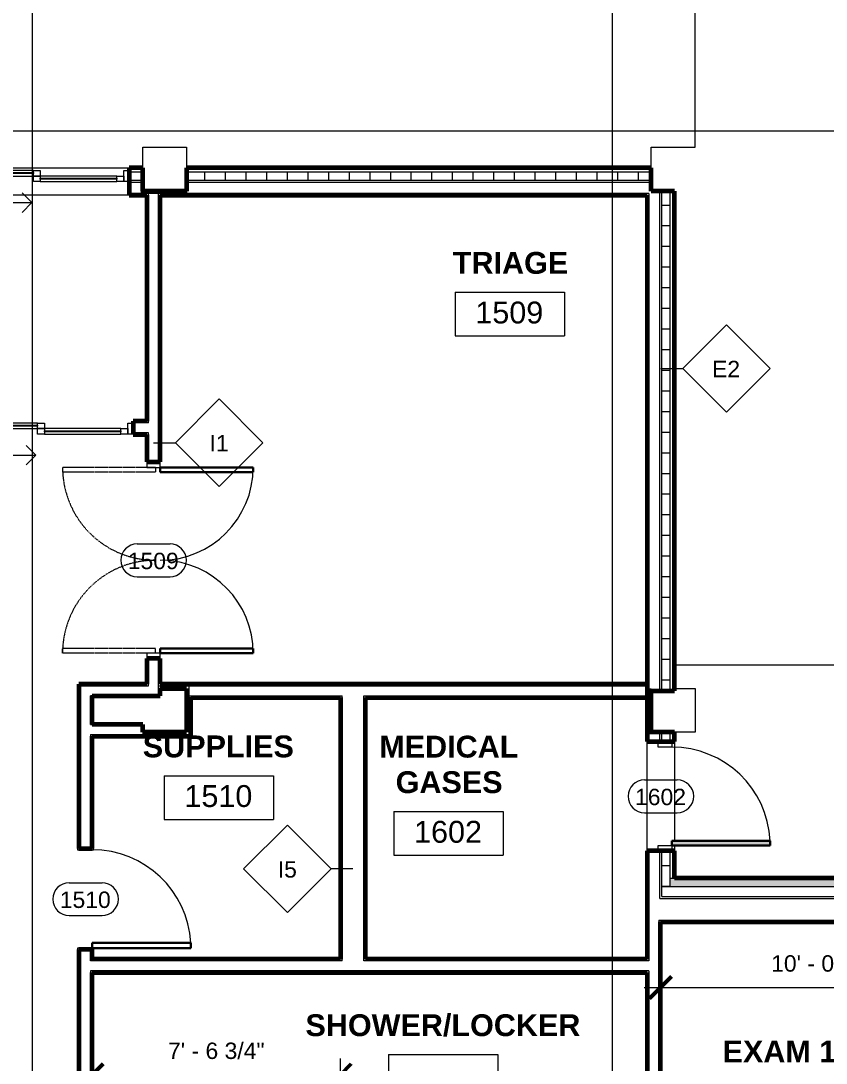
# Model space of a CAD drawing. Header units: inches. Extents: x -1969 to 2015, y -1363 to 1657.
# Drawn here: x -528.1 to -233.5, y 252.5 to 634 of the extents above; entities that cross this region are included whole.
import ezdxf

# ---------------------------------------------------------------- set-up
doc = ezdxf.new("R2010")
doc.units = ezdxf.units.IN
doc.header["$MEASUREMENT"] = 0
doc.linetypes.add('Dash', pattern=[0.25, 0.125, -0.125])
for name, color, linetype, lineweight in [('A-ANNO-DIMS', 211, 'Continuous', 9), ('A-ANNO-DIMS-64', 211, 'Continuous', 9), ('A-AREA-IDEN', 2, 'Continuous', 9), ('A-DETL-GENF', 92, 'Continuous', 9), ('A-DOOR', 31, 'Continuous', 18), ('A-DOOR-IDEN', 31, 'Continuous', 9), ('A-FLOR', 192, 'Continuous', 18), ('A-WALL', 113, 'Continuous', 18), ('A-WALL-IDEN', 211, 'Continuous', 9), ('A-WALL-PATT', 111, 'Continuous', 60), ('G-ANNO-SYMB', 111, 'Continuous', 9), ('I-WALL', 2, 'Continuous', 18), ('S-FNDN', 32, 'Continuous', 18)]:
    doc.layers.add(name, color=color, linetype=linetype, lineweight=lineweight)
doc.styles.add('Arial', font='arial.ttf', dxfattribs={"height": 6})
doc.styles.add('Arial_1', font='arial.ttf', dxfattribs={"height": 8})
doc.styles.add('Arial_B', font='arialbd.ttf', dxfattribs={"height": 8})
doc.dimstyles.new('Linear_-_3_32__Arial', dxfattribs={"dimscale": 12, "dimtxt": 6.121556, "dimasz": 0.666667, "dimexe": 0.5, "dimexo": 0.333333, "dimgap": 0.333333, "dimtad": 1, "dimdec": 3, "dimrnd": 0.125, "dimzin": 3, "dimdsep": 46, "dimlunit": 4, "dimtxsty": 'Arial', "dimblk1": 'OBLIQUE', "dimblk2": 'OBLIQUE', "dimsah": 1, "dimcen": 0.09, "dimdle": 0.5, "dimazin": 0, "dimtfac": 1, "dimtdec": 4, "dimtix": 1, "dimtmove": 0, "dimatfit": 3, "dimfxl": 1, "dimtvp": 1, "dimtfill": 1, "dimfrac": 2, "dimtolj": 1, "dimtzin": 0, "dimarcsym": 2})
pattern_1 = [(0, (0, 0), (20.48, 5.12), [0.845, -14.515, 0.845, -14.515, -81.92]), (0, (0, 0), (20.48, 5.12), [-30.72, 0.845, -29.875, 0.845, -14.515, -35.84]), (0, (0, 0), (20.48, 5.12), [-76.8, 0.845, -9.395, 0.845, -24.755]), (120, (7.68, 2.56), (-14.67405, 15.1762), [0.845, -14.515, 0.845, -14.515, -81.92]), (120, (7.68, 2.56), (-14.67405, 15.1762), [-30.72, 0.845, -29.875, 0.845, -14.515, -35.84]), (120, (7.68, 2.56), (-14.67405, 15.1762), [-76.8, 0.845, -9.395, 0.845, -24.755]), (240, (10.24, 12.8), (-5.80595, -20.2962), [0.845, -14.515, 0.845, -14.515, -81.92]), (240, (10.24, 12.8), (-5.80595, -20.2962), [-30.72, 0.845, -29.875, 0.845, -14.515, -35.84]), (240, (10.24, 12.8), (-5.80595, -20.2962), [-76.8, 0.845, -9.395, 0.845, -24.755])]
pattern_2 = [(0, (0, 0), (0, 7.554), []), (90, (0, 0), (-7.554, 5e-16), [])]

# ---------------------------------------------------------------- blocks, each defined once
blk = doc.blocks.new('Curtain_Wall_Panel_-_Automatic_Sliding_Double_Doors_13044 - Curtain_Wall_Panel_-_Automatic_Sliding_Double_Doors_13044-516132-GROUND FLOOR')
at = {"layer": 'A-DOOR'}
for p, q in [((-65, 1.75), (-63, 1.75)), ((-63, 1.75), (-63, -2.25)), ((-32.5, -0.25), (-32.5, 1.75)), ((-32.5, 1.75), (-30, 1.75)), ((-30, 1.75), (-30, -0.25)), ((-2.5, 1.75), (-30, 1.75)), ((-30, 0.63), (-30, 1.01)), ((-30, 1.01), (-2.5, 1.01)), ((-2.5, 0.63), (-30, 0.63)), ((-2.5, -0.25), (-2.5, 1.75)), ((-2.5, 1.75), (0, 1.75)), ((-2.5, 1.01), (-2.5, 0.63)), ((0, -0.25), (0, 1.75)), ((0, 1.75), (2.5, 1.75)), ((0, 1.75), (0, -0.25)), ((2.5, 1.75), (2.5, -0.25)), ((30, 1.75), (2.5, 1.75)), ((2.5, 0.63), (2.5, 1.01)), ((2.5, 1.01), (30, 1.01)), ((30, 0.63), (2.5, 0.63)), ((30, -0.25), (30, 1.75)), ((30, 1.75), (32.5, 1.75)), ((30, 1.01), (30, 0.63)), ((32.5, 1.75), (32.5, -0.25)), ((63, -2.25), (63, 1.75)), ((63, 1.75), (65, 1.75)), ((-63, -2.25), (-65, -2.25)), ((-63, -0.25), (-60.5, -0.25)), ((-63, -2.25), (-63, -0.25)), ((-60.5, -2.25), (-63, -2.25)), ((-60.5, -0.25), (-60.5, -2.25)), ((-32.5, -0.25), (-60.5, -0.25)), ((-60.5, -1.39), (-60.5, -1.03)), ((-60.5, -1.03), (-32.5, -1.03)), ((-32.5, -1.39), (-60.5, -1.39)), ((-60.5, -2.25), (-32.5, -2.25)), ((-32.5, -0.25), (-30, -0.25)), ((-32.5, -2.25), (-32.5, -0.25)), ((-30, -0.25), (-32.5, -0.25)), ((-32.5, -1.03), (-32.5, -1.39)), ((-30, -2.25), (-32.5, -2.25)), ((-30, -0.25), (-30, -2.25)), ((-30, -0.25), (-2.5, -0.25)), ((0, -0.25), (-2.5, -0.25)), ((2.5, -0.25), (0, -0.25)), ((2.5, -0.25), (30, -0.25)), ((30, -0.25), (32.5, -0.25)), ((30, -2.25), (30, -0.25)), ((32.5, -0.25), (30, -0.25)), ((32.5, -2.25), (30, -2.25)), ((32.5, -0.25), (32.5, -2.25)), ((60.5, -0.25), (32.5, -0.25)), ((32.5, -1.39), (32.5, -1.03)), ((32.5, -1.03), (60.5, -1.03)), ((60.5, -1.39), (32.5, -1.39)), ((32.5, -2.25), (60.5, -2.25)), ((60.5, -0.25), (63, -0.25)), ((60.5, -2.25), (60.5, -0.25)), ((60.5, -1.03), (60.5, -1.39)), ((63, -2.25), (60.5, -2.25)), ((63, -0.25), (63, -2.25)), ((65, -2.25), (63, -2.25)), ((-29.38, -10), (-25.84, -6.46)), ((29.38, -10), (25.84, -6.46)), ((-29.38, -10), (-25.84, -13.54)), ((0, -10), (-29.38, -10)), ((0, -10), (29.38, -10)), ((29.38, -10), (25.84, -13.54))]:
    blk.add_line(p, q, dxfattribs=at)
blk = doc.blocks.new('Curtain_Wall_Panel_-_Automatic_Sliding_Double_Doors_13044 - Curtain_Wall_Panel_-_Automatic_Sliding_Double_Doors_13044-516087-GROUND FLOOR')
at = {"layer": 'A-DOOR'}
for p, q in [((-65, 1.75), (-63, 1.75)), ((-63, 1.75), (-63, -2.25)), ((-32.5, -0.25), (-32.5, 1.75)), ((-32.5, 1.75), (-30, 1.75)), ((-30, 1.75), (-30, -0.25)), ((-2.5, 1.75), (-30, 1.75)), ((-30, 0.63), (-30, 1.01)), ((-30, 1.01), (-2.5, 1.01)), ((-2.5, 0.63), (-30, 0.63)), ((-2.5, -0.25), (-2.5, 1.75)), ((-2.5, 1.75), (0, 1.75)), ((-2.5, 1.01), (-2.5, 0.63)), ((0, -0.25), (0, 1.75)), ((0, 1.75), (2.5, 1.75)), ((0, 1.75), (0, -0.25)), ((2.5, 1.75), (2.5, -0.25)), ((30, 1.75), (2.5, 1.75)), ((2.5, 0.63), (2.5, 1.01)), ((2.5, 1.01), (30, 1.01)), ((30, 0.63), (2.5, 0.63)), ((30, -0.25), (30, 1.75)), ((30, 1.75), (32.5, 1.75)), ((30, 1.01), (30, 0.63)), ((32.5, 1.75), (32.5, -0.25)), ((63, -2.25), (63, 1.75)), ((63, 1.75), (65, 1.75)), ((-63, -2.25), (-65, -2.25)), ((-63, -0.25), (-60.5, -0.25)), ((-63, -2.25), (-63, -0.25)), ((-60.5, -2.25), (-63, -2.25)), ((-60.5, -0.25), (-60.5, -2.25)), ((-32.5, -0.25), (-60.5, -0.25)), ((-60.5, -1.39), (-60.5, -1.03)), ((-60.5, -1.03), (-32.5, -1.03)), ((-32.5, -1.39), (-60.5, -1.39)), ((-60.5, -2.25), (-32.5, -2.25)), ((-32.5, -0.25), (-30, -0.25)), ((-32.5, -2.25), (-32.5, -0.25)), ((-30, -0.25), (-32.5, -0.25)), ((-32.5, -1.03), (-32.5, -1.39)), ((-30, -2.25), (-32.5, -2.25)), ((-30, -0.25), (-30, -2.25)), ((-30, -0.25), (-2.5, -0.25)), ((0, -0.25), (-2.5, -0.25)), ((2.5, -0.25), (0, -0.25)), ((2.5, -0.25), (30, -0.25)), ((30, -0.25), (32.5, -0.25)), ((30, -2.25), (30, -0.25)), ((32.5, -0.25), (30, -0.25)), ((32.5, -2.25), (30, -2.25)), ((32.5, -0.25), (32.5, -2.25)), ((60.5, -0.25), (32.5, -0.25)), ((32.5, -1.39), (32.5, -1.03)), ((32.5, -1.03), (60.5, -1.03)), ((60.5, -1.39), (32.5, -1.39)), ((32.5, -2.25), (60.5, -2.25)), ((60.5, -0.25), (63, -0.25)), ((60.5, -2.25), (60.5, -0.25)), ((60.5, -1.03), (60.5, -1.39)), ((63, -2.25), (60.5, -2.25)), ((63, -0.25), (63, -2.25)), ((65, -2.25), (63, -2.25)), ((-29.38, -10), (-25.84, -6.46)), ((29.37, -10), (25.84, -6.46)), ((-29.38, -10), (-25.84, -13.54)), ((0, -10), (-29.38, -10)), ((0, -10), (29.37, -10)), ((29.37, -10), (25.84, -13.54))]:
    blk.add_line(p, q, dxfattribs=at)
blk = doc.blocks.new('Double-Glass-Dbl Acting-w-Metal-Frame - 68_ x 84_ - Full Glass-259390-GROUND FLOOR')
at = {"layer": 'A-DOOR', "lineweight": 30}
for p, q in [((-34, 36.44), (-32.25, 36.44)), ((-34, 2.44), (-34, 36.44)), ((-32.25, 2.44), (-32.25, 36.44)), ((32.25, 2.44), (32.25, 36.44)), ((32.25, 36.44), (34, 36.44)), ((34, 2.44), (34, 36.44)), ((-34, 2.44), (-32.25, 2.44)), ((34, 2.44), (32.25, 2.44))]:
    blk.add_line(p, q, dxfattribs=at)
at = {"layer": 'A-DOOR'}
for p, q in [((-34, 2.44), (-36, 2.44)), ((-34, -2.44), (-34, 2.44)), ((36, 2.44), (34, 2.44)), ((34, 2.44), (34, -2.44)), ((-36, -2.44), (-34, -2.44)), ((34, -2.44), (36, -2.44))]:
    blk.add_line(p, q, dxfattribs=at)
at = {"layer": 'A-DOOR', "linetype": 'Dash', "lineweight": 9}
for p, q in [((-34, 0.69), (-34, -33.31)), ((-34, 0.69), (-32.25, 0.69)), ((-32.25, 0.69), (-32.25, -33.31)), ((32.25, 0.69), (32.25, -33.31)), ((34, 0.69), (32.25, 0.69)), ((34, 0.69), (34, -33.31)), ((-34, -33.31), (-32.25, -33.31)), ((34, -33.31), (32.25, -33.31))]:
    blk.add_line(p, q, dxfattribs=at)
at = {"layer": 'A-DOOR', "lineweight": 9}
for centre, radius, start, end in [((-34, 2.44), 34, 360, 90), ((34, 2.44), 34.03, 90, 178.3634)]:
    blk.add_arc(centre, radius, start, end, dxfattribs=at)
at = {"layer": 'A-DOOR', "linetype": 'Dash', "lineweight": 9}
for centre, start, end in [((-34, 0.69), 270, 0), ((34, 0.69), 180, 270)]:
    blk.add_arc(centre, 34, start, end, dxfattribs=at)
blk = doc.blocks.new('Single-Flush-w-Metal-Frame - 36_ x 84_-223167-GROUND FLOOR')
at = {"layer": 'A-DOOR', "lineweight": 30}
for p, q in [((16, 2.44), (16, 38.45)), ((18, 38.45), (16, 38.45)), ((18, 2.44), (18, 38.45)), ((18, 2.44), (16, 2.44))]:
    blk.add_line(p, q, dxfattribs=at)
at = {"layer": 'A-DOOR'}
for p, q in [((-18, 2.94), (-20, 2.94)), ((-20, 2.94), (-20, 2.44)), ((-18, -2.94), (-18, 2.94)), ((20, 2.94), (18, 2.94)), ((18, 2.94), (18, -2.94)), ((20, 2.44), (20, 2.94)), ((-20, -2.44), (-20, -2.94)), ((-20, -2.94), (-18, -2.94)), ((18, -2.94), (20, -2.94)), ((20, -2.94), (20, -2.44))]:
    blk.add_line(p, q, dxfattribs=at)
at = {"layer": 'A-DOOR', "lineweight": 9}
blk.add_arc((18, 2.44), 36.07, 93.1789, 180, dxfattribs=at)
blk = doc.blocks.new('Exterior-Door - 36_ x 84_ - CMU - Flush-753922-GROUND FLOOR')
at = {"layer": 'A-DETL-GENF', "lineweight": 18}
blk.add_hatch(color=256, dxfattribs=at).paths.add_polyline_path([(-18, -4), (-18, -40), (-16.25, -40), (-16.25, -4)])
at = {"layer": 'A-DETL-GENF'}
for p, q in [((-16.25, -4), (-18, -4)), ((-18, -4), (-18, -40)), ((-18, -4), (-16.25, -4)), ((-18, -40), (-18, -4)), ((-16.25, -40), (-16.25, -4)), ((-16.25, -4), (-16.25, -40)), ((-18, -40), (-16.25, -40)), ((-16.25, -40), (-18, -40))]:
    blk.add_line(p, q, dxfattribs=at)
at = {"layer": 'A-DOOR'}
for p, q in [((-20, 1), (-18, 1)), ((-18, 1), (-18, -4)), ((18, 1), (20, 1)), ((18, -4), (18, 1)), ((-18, -4), (-20, -4)), ((20, -4), (18, -4))]:
    blk.add_line(p, q, dxfattribs=at)
at = {"layer": 'A-DOOR', "lineweight": 30}
for p, q in [((-16.25, -4), (-18, -4)), ((-18, -4), (-18, -40)), ((-16.25, -40), (-16.25, -4)), ((-18, -40), (-16.25, -40))]:
    blk.add_line(p, q, dxfattribs=at)
at = {"layer": 'A-DOOR', "lineweight": 9}
blk.add_arc((-18, -4), 36, 272.7863, 0, dxfattribs=at)
blk = doc.blocks.new('DIMBLOCK17-GROUND FLOOR')
at = {"layer": 'A-ANNO-DIMS-64', "lineweight": 50}
for p, q in [((-294.09, 280.2), (-290.09, 284.2)), ((-173.21, 280.2), (-169.21, 284.2)), ((-294.09, 280.2), (-298.09, 276.2)), ((-173.21, 280.2), (-177.21, 276.2))]:
    blk.add_line(p, q, dxfattribs=at)
at = {"layer": 'A-ANNO-DIMS-64'}
for p, q in [((-300.09, 280.2), (-167.21, 280.2)), ((-294.09, 281.85), (-294.09, 274.2)), ((-294.09, 280.2), (-294.09, 281.85)), ((-173.21, 281.85), (-173.21, 274.2)), ((-173.21, 280.2), (-173.21, 281.85))]:
    blk.add_line(p, q, dxfattribs=at)
at = {"layer": 'A-ANNO-DIMS-64', "color": 0, "insert": (-253.62, 291.99), "char_height": 6, "width": 47.9177, "attachment_point": 1, "line_spacing_factor": 0.941778, "style": 'Arial', "bg_fill": 3, "box_fill_scale": 1.25, "bg_fill_color": 256, "bg_fill_true_color": 13158600, "bg_fill_transparency": 0}
blk.add_mtext('10\' - 0 7/8"', dxfattribs=at)
blk = doc.blocks.new('_Oblique')
at = {"color": 0, "linetype": 'ByBlock', "lineweight": -2}
blk.add_line((-0.5, -0.5), (0.5, 0.5), dxfattribs=at)
blk = doc.blocks.new('DIMBLOCK20-GROUND FLOOR')
at = {"layer": 'A-ANNO-DIMS-64', "lineweight": 50}
for p, q in [((-501.96, 248.24), (-497.96, 252.24)), ((-411.21, 248.24), (-407.21, 252.24)), ((-501.96, 248.24), (-505.96, 244.24)), ((-411.21, 248.24), (-415.21, 244.24))]:
    blk.add_line(p, q, dxfattribs=at)
at = {"layer": 'A-ANNO-DIMS-64'}
for p, q in [((-411.21, 241.66), (-411.21, 254.24)), ((-507.96, 248.24), (-405.21, 248.24)), ((-501.96, 249.89), (-501.96, 242.24)), ((-501.96, 248.24), (-501.96, 249.89)), ((-411.21, 248.24), (-411.21, 241.66))]:
    blk.add_line(p, q, dxfattribs=at)
at = {"layer": 'A-ANNO-DIMS-64', "color": 0, "insert": (-474.25, 260.03), "char_height": 6, "width": 42.38, "attachment_point": 1, "line_spacing_factor": 0.941778, "style": 'Arial', "bg_fill": 3, "box_fill_scale": 1.25, "bg_fill_color": 256, "bg_fill_true_color": 13158600, "bg_fill_transparency": 0}
blk.add_mtext('7\' - 6 3/4"', dxfattribs=at)
blk = doc.blocks.new('Room Tag - Room Tag-84095-GROUND FLOOR')
at = {"layer": 'A-AREA-IDEN'}
for p, q in [((-0.3125, -0.0625), (-0.3125, -0.3125)), ((-0.3125, -0.0625), (0.3125, -0.0625)), ((0.3125, -0.0625), (0.3125, -0.3125)), ((-0.3125, -0.3125), (0.3125, -0.3125))]:
    blk.add_line(p, q, dxfattribs=at)
blk = doc.blocks.new('Door Tag - Door Tag-41184-GROUND FLOOR')
at = {"layer": 'A-DOOR-IDEN'}
for p, q in [((-0.09375, 0.09375), (0.09375, 0.09375)), ((-0.09375, -0.09375), (0.09375, -0.09375))]:
    blk.add_line(p, q, dxfattribs=at)
for centre, start, end in [((-0.09375, 0), 90, 270), ((0.09375, 0), 270, 90)]:
    blk.add_arc(centre, 0.09375, start, end, dxfattribs=at)
blk = doc.blocks.new('Wall Tag - 1_2_-62628-GROUND FLOOR')
at = {"layer": 'A-WALL-IDEN'}
for p, q in [((-0.25, 0), (0, 0.25)), ((0, 0.25), (0.25, 0)), ((-0.25, 0), (0, -0.25)), ((0, -0.25), (0.25, 0))]:
    blk.add_line(p, q, dxfattribs=at)

msp = doc.modelspace()

# ---------------------------------------------------------------- hatches: boundary and pattern name
at = {"layer": 'A-WALL-PATT', "lineweight": 9}
h = msp.add_hatch(dxfattribs=at)
h.set_pattern_fill('FP_3', color=256, style=0, pattern_type=2)
h.set_pattern_definition(pattern_2)
h.paths.add_polyline_path([(-483.4624, 575.5392), (-483.4624, 578.5392), (-488.4624, 578.5392), (-488.4624, 575.5392)])
h.paths.add_polyline_path([(-618.4624, 575.5392), (-618.4624, 578.5392), (-623.4624, 578.5392), (-623.4624, 575.5392)])
h = msp.add_hatch(dxfattribs=at)
h.set_pattern_fill('FP_3', color=256, style=0, pattern_type=2)
h.set_pattern_definition(pattern_2)
h.paths.add_polyline_path([(-297.4624, 575.5392), (-297.4624, 578.5392), (-467.4624, 578.5392), (-467.4624, 575.5392), (-387.4972, 575.5392)])
h = msp.add_hatch(dxfattribs=at)
h.set_pattern_fill('FP_1', color=256, style=0, pattern_type=2)
h.set_pattern_definition(pattern_1)
h.paths.add_polyline_path([(-488.4624, 570.1642), (-483.4624, 570.1642), (-483.4624, 570.7892), (-488.4624, 570.7892)])
h.paths.add_polyline_path([(-622.5874, 570.1642), (-618.4624, 570.1642), (-618.4624, 570.7892), (-622.5874, 570.7892)])
h = msp.add_hatch(dxfattribs=at)
h.set_pattern_fill('FP_1', color=256, style=0, pattern_type=2)
h.set_pattern_definition(pattern_1)
h.paths.add_polyline_path([(-481.3374, 570.1642), (-481.3374, 570.7892), (-483.4624, 570.7892), (-483.4624, 570.1642), (-481.9624, 570.1642)])
h.paths.add_polyline_path([(-467.4624, 570.1642), (-467.4624, 570.7892), (-477.0874, 570.7892), (-477.0874, 570.1642)])
h = msp.add_hatch(dxfattribs=at)
h.set_pattern_fill('FP_1', color=256, style=0, pattern_type=2)
h.set_pattern_definition(pattern_1)
h.paths.add_polyline_path([(-481.3374, 391.1642), (-481.3374, 400.5392), (-481.9624, 400.5392), (-481.9624, 391.1642)])
h.paths.add_polyline_path([(-481.9624, 472.5392), (-481.3374, 472.5392), (-481.3374, 483.1642), (-481.9624, 483.1642), (-481.9624, 482.5392)])
h.paths.add_polyline_path([(-481.9624, 487.4142), (-481.3374, 487.4142), (-481.3374, 570.1642), (-481.9624, 570.1642), (-481.9624, 562.4287)])
h = msp.add_hatch(dxfattribs=at)
h.set_pattern_fill('FP_1', color=256, style=0, pattern_type=2)
h.set_pattern_definition(pattern_1)
h.paths.add_polyline_path([(-477.7124, 386.9142), (-477.0874, 386.9142), (-477.0874, 389.6642), (-477.7124, 389.6642)])
h.paths.add_polyline_path([(-477.0874, 390.5392), (-477.0874, 400.5392), (-477.7124, 400.5392), (-477.7124, 390.5392)])
h.paths.add_polyline_path([(-477.7124, 472.5392), (-477.0874, 472.5392), (-477.0874, 570.7892), (-477.7124, 570.7892), (-477.7124, 562.4287)])
h = msp.add_hatch(dxfattribs=at)
h.set_pattern_fill('FP_1', color=256, style=0, pattern_type=2)
h.set_pattern_definition(pattern_1)
h.paths.add_polyline_path([(-467.4624, 570.1642), (-298.3374, 570.1642), (-298.3374, 570.7892), (-467.4624, 570.7892)])
h = msp.add_hatch(dxfattribs=at)
h.set_pattern_fill('FP_1', color=256, style=0, pattern_type=2)
h.set_pattern_definition(pattern_1)
h.paths.add_polyline_path([(-298.3374, 388.7267), (-298.3374, 570.1642), (-298.9624, 570.1642), (-298.9624, 388.7267)])
h = msp.add_hatch(dxfattribs=at)
h.set_pattern_fill('FP_3', color=256, style=0, pattern_type=2)
h.set_pattern_definition(pattern_2)
h.paths.add_polyline_path([(-293.5874, 388.7267), (-290.5874, 388.7267), (-290.5874, 571.6642), (-293.5874, 571.6642), (-293.5874, 562.4287)])
h = msp.add_hatch(dxfattribs=at)
h.set_pattern_fill('FP_1', color=256, style=0, pattern_type=2)
h.set_pattern_definition(pattern_1)
h.paths.add_polyline_path([(-506.2124, -180.3358), (-506.2124, -176.8378), (-506.8374, -176.8378), (-506.8374, -180.3358)])
h.paths.add_polyline_path([(-506.8374, -122.8378), (-506.2124, -122.8378), (-506.2124, -14.9608), (-506.8374, -14.9608), (-506.8374, -60.4383)])
h.paths.add_polyline_path([(-506.8374, 22.0392), (-506.2124, 22.0392), (-506.2124, 33.9142), (-506.8374, 33.9142)])
h.paths.add_polyline_path([(-506.8374, 70.9142), (-506.2124, 70.9142), (-506.2124, 140.7892), (-506.8374, 140.7892)])
h.paths.add_polyline_path([(-506.8374, 177.7892), (-506.2124, 177.7892), (-506.2124, 199.6642), (-506.8374, 199.6642)])
h.paths.add_polyline_path([(-506.8374, 236.6642), (-506.2124, 236.6642), (-506.2124, 294.0392), (-506.8374, 294.0392), (-506.8374, 250.9952)])
h.paths.add_polyline_path([(-506.2124, 331.0392), (-506.2124, 390.5392), (-506.8374, 390.5392), (-506.8374, 331.0392)])
h = msp.add_hatch(dxfattribs=at)
h.set_pattern_fill('FP_1', color=256, style=0, pattern_type=2)
h.set_pattern_definition(pattern_1)
h.paths.add_polyline_path([(-467.4624, 390.5392), (-467.4624, 391.1642), (-477.0874, 391.1642), (-477.0874, 390.5392)])
h = msp.add_hatch(dxfattribs=at)
h.set_pattern_fill('FP_1', color=256, style=0, pattern_type=2)
h.set_pattern_definition(pattern_1)
h.paths.add_polyline_path([(-466.5874, 390.5392), (-298.9624, 390.5392), (-298.9624, 391.1642), (-467.4624, 391.1642), (-467.4624, 390.5392)])
h = msp.add_hatch(dxfattribs=at)
h.set_pattern_fill('FP_1', color=256, style=0, pattern_type=2)
h.set_pattern_definition(pattern_1)
h.paths.add_polyline_path([(-501.9624, -180.3358), (-501.9624, -176.8378), (-502.5874, -176.8378), (-502.5874, -180.3358)])
h.paths.add_polyline_path([(-501.9624, -122.8378), (-501.9624, -119.7108), (-502.5874, -119.7108), (-502.5874, -122.8378)])
h.paths.add_polyline_path([(-501.9624, -111.7108), (-501.9624, -14.9608), (-502.5874, -14.9608), (-502.5874, -111.7108)])
h.paths.add_polyline_path([(-502.5874, 22.0392), (-501.9624, 22.0392), (-501.9624, 26.1642), (-502.5874, 26.1642)])
h.paths.add_polyline_path([(-501.9624, 30.4142), (-501.9624, 33.9142), (-502.5874, 33.9142), (-502.5874, 30.4142)])
h.paths.add_polyline_path([(-501.9624, 70.9142), (-501.9624, 133.0392), (-502.5874, 133.0392), (-502.5874, 70.9142)])
h.paths.add_polyline_path([(-502.5874, 137.2892), (-501.9624, 137.2892), (-501.9624, 140.7892), (-502.5874, 140.7892)])
h.paths.add_polyline_path([(-502.5874, 177.7892), (-501.9624, 177.7892), (-501.9624, 191.9142), (-502.5874, 191.9142)])
h.paths.add_polyline_path([(-501.9624, 196.1642), (-501.9624, 199.6642), (-502.5874, 199.6642), (-502.5874, 196.1642)])
h.paths.add_polyline_path([(-502.5874, 236.6642), (-501.9624, 236.6642), (-501.9624, 286.2892), (-502.5874, 286.2892), (-502.5874, 250.9952)])
h.paths.add_polyline_path([(-501.9624, 290.5392), (-501.9624, 294.0392), (-502.5874, 294.0392), (-502.5874, 290.5392)])
h.paths.add_polyline_path([(-502.5874, 331.0392), (-501.9624, 331.0392), (-501.9624, 372.7892), (-502.5874, 372.7892), (-502.5874, 354.8064)])
h.paths.add_polyline_path([(-501.9624, 376.4142), (-501.9624, 386.9142), (-502.5874, 386.9142), (-502.5874, 376.4142)])
h = msp.add_hatch(dxfattribs=at)
h.set_pattern_fill('FP_1', color=256, style=0, pattern_type=2)
h.set_pattern_definition(pattern_1)
h.paths.add_polyline_path([(-387.4972, 386.2892), (-298.9624, 386.2892), (-298.9624, 386.9142), (-402.5874, 386.9142), (-402.5874, 386.2892), (-401.9624, 386.2892)])
h.paths.add_polyline_path([(-411.2124, 386.2892), (-410.5874, 386.2892), (-410.5874, 386.9142), (-466.5874, 386.9142), (-466.5874, 386.2892), (-455.9722, 386.2892)])
h = msp.add_hatch(dxfattribs=at)
h.set_pattern_fill('FP_1', color=256, style=0, pattern_type=2)
h.set_pattern_definition(pattern_1)
h.paths.add_polyline_path([(-411.2124, 290.5392), (-410.5874, 290.5392), (-410.5874, 386.2892), (-411.2124, 386.2892), (-411.2124, 354.8064)])
h = msp.add_hatch(dxfattribs=at)
h.set_pattern_fill('FP_1', color=256, style=0, pattern_type=2)
h.set_pattern_definition(pattern_1)
h.paths.add_polyline_path([(-401.9624, 290.5392), (-401.9624, 386.2892), (-402.5874, 386.2892), (-402.5874, 290.5392)])
h = msp.add_hatch(dxfattribs=at)
h.set_pattern_fill('FP_1', color=256, style=0, pattern_type=2)
h.set_pattern_definition(pattern_1)
h.paths.add_polyline_path([(-298.9624, 373.6642), (-298.3374, 373.6642), (-298.3374, 388.7267), (-298.9624, 388.7267)])
h = msp.add_hatch(dxfattribs=at)
h.set_pattern_fill('FP_1', color=256, style=0, pattern_type=2)
h.set_pattern_definition(pattern_1)
h.paths.add_polyline_path([(-501.9624, 372.1642), (-483.4624, 372.1642), (-483.4624, 372.7892), (-501.9624, 372.7892)])
h = msp.add_hatch(dxfattribs=at)
h.set_pattern_fill('FP_3', color=256, style=0, pattern_type=2)
h.set_pattern_definition(pattern_2)
h.paths.add_polyline_path([(-290.5874, 317.1642), (-290.5874, 330.1642), (-293.5874, 330.1642), (-293.5874, 317.1642)])
h.paths.add_polyline_path([(-290.5874, 370.1642), (-290.5874, 373.6642), (-293.5874, 373.6642), (-293.5874, 370.1642)])
h = msp.add_hatch(dxfattribs=at)
h.set_pattern_fill('FP_2', color=256, style=0, pattern_type=2)
h.set_pattern_definition([(50, (0, 0), (18.36206, -1.60683), [1.92, -21.12]), (355, (0, 0), (-3.55226, 19.2559), [1.536, -16.896]), (100.451, (1.53, -0.134), (14.8102, 17.6493), [1.632, -17.949]), (46.184, (0, 5.12), (27.32125, -4.2376), [2.88, -31.68]), (96.636, (2.277, 4.767), (23.9275, 24.9372), [2.448, -26.924]), (351.184, (0, 5.12), (23.9276, 24.9374), [2.304, -25.344]), (21, (2.56, 3.84), (15.2808, -10.30746), [1.92, -21.12]), (326, (2.56, 3.84), (6.22856, 18.56374), [1.536, -16.896]), (71.451, (3.833, 2.981), (21.50985, 8.2563), [1.632, -17.949]), (37.5, (0, 0), (0.311095, 8.522537), [0.845, -15.846, 0.845, -16.307, -16.96]), (37.5, (0, 0), (0.311095, 8.522537), [-33.843, 0.845, -16.115]), (7.5, (0, 0), (6.73464, 10.09743), [0.845, -8.934, 0.845, -15.462, -6.464]), (7.5, (0, 0), (6.73464, 10.09743), [-26.086, 0.845, -5.619]), (327.5, (-5.709, 0), (13.66611, -0.57719), [0.845, -5.555, 0.845, -19.123, -26.496]), (327.5, (-5.709, 0), (13.66611, -0.57719), [-26.368, 0.845, -25.651]), (317.5, (-8.269, 0), (14.92985, 2.56286), [0.845, -7.475, 0.845, -12.416, -18.816]), (317.5, (-8.269, 0), (14.92985, 2.56286), [-21.581, 0.845, -17.971])])
h.paths.add_polyline_path([(405.4751, 317.1642), (405.4751, 320.1642), (357.1626, 320.1642), (357.1626, 317.1642), (365.7278, 317.1642)])
h.paths.add_polyline_path([(545.5376, 317.1642), (545.5376, 320.1642), (481.4751, 320.1642), (481.4751, 317.1642), (542.5376, 317.1642)])
h.paths.add_polyline_path([(303.1626, 317.1642), (303.1626, 320.1642), (-290.5874, 320.1642), (-290.5874, 317.1642), (297.2528, 317.1642)])
h = msp.add_hatch(dxfattribs=at)
h.set_pattern_fill('FP_1', color=256, style=0, pattern_type=2)
h.set_pattern_definition(pattern_1)
h.paths.add_polyline_path([(-298.3374, 97.2892), (-298.3374, 100.7892), (-298.9624, 100.7892), (-298.9624, 97.2892)])
h.paths.add_polyline_path([(-298.3374, 137.7892), (-298.3374, 187.9142), (-298.9624, 187.9142), (-298.9624, 137.7892)])
h.paths.add_polyline_path([(-298.9624, 191.5392), (-298.3374, 191.5392), (-298.3374, 286.2892), (-298.9624, 286.2892), (-298.9624, 192.1642)])
h.paths.add_polyline_path([(-298.9624, 289.9142), (-298.3374, 289.9142), (-298.3374, 304.7892), (-298.9624, 304.7892), (-298.9624, 290.5392)])
h = msp.add_hatch(dxfattribs=at)
h.set_pattern_fill('FP_1', color=256, style=0, pattern_type=2)
h.set_pattern_definition(pattern_1)
h.paths.add_polyline_path([(361.1626, 304.1642), (361.7876, 304.1642), (361.7876, 304.7892), (357.1626, 304.7892), (357.1626, 304.1642)])
h.paths.add_polyline_path([(296.2876, 304.1642), (296.9126, 304.1642), (296.9126, 304.7892), (206.2876, 304.7892), (206.2876, 304.1642), (272.2876, 304.1642)])
h.paths.add_polyline_path([(301.1626, 304.1642), (303.1626, 304.1642), (303.1626, 304.7892), (301.1626, 304.7892)])
h.paths.add_polyline_path([(481.4751, 304.1642), (530.1626, 304.1642), (530.1626, 304.7892), (481.4751, 304.7892)])
h.paths.add_polyline_path([(405.4751, 304.1642), (405.4751, 304.7892), (366.0376, 304.7892), (366.0376, 304.1642)])
h.paths.add_polyline_path([(77.1626, 304.1642), (77.1626, 304.7892), (-43.4624, 304.7892), (-43.4624, 304.1642), (76.5376, 304.1642)])
h.paths.add_polyline_path([(201.4126, 304.1642), (202.0376, 304.1642), (202.0376, 304.7892), (81.4126, 304.7892), (81.4126, 304.1642), (160.3028, 304.1642)])
h.paths.add_polyline_path([(-47.7124, 304.1642), (-47.7124, 304.7892), (-168.3374, 304.7892), (-168.3374, 304.1642), (-48.3374, 304.1642)])
h.paths.add_polyline_path([(-173.2124, 304.1642), (-172.5874, 304.1642), (-172.5874, 304.7892), (-294.7124, 304.7892), (-294.7124, 304.1642), (-250.5472, 304.1642)])
h = msp.add_hatch(dxfattribs=at)
h.set_pattern_fill('FP_1', color=256, style=0, pattern_type=2)
h.set_pattern_definition(pattern_1)
h.paths.add_polyline_path([(-294.0874, 97.2892), (-294.0874, 100.7892), (-294.7124, 100.7892), (-294.7124, 97.2892)])
h.paths.add_polyline_path([(-294.7124, 137.7892), (-294.0874, 137.7892), (-294.0874, 155.9142), (-294.7124, 155.9142), (-294.7124, 147.184)])
h.paths.add_polyline_path([(-294.0874, 160.1642), (-294.0874, 304.1642), (-294.7124, 304.1642), (-294.7124, 160.1642)])
h = msp.add_hatch(dxfattribs=at)
h.set_pattern_fill('FP_1', color=256, style=0, pattern_type=2)
h.set_pattern_definition(pattern_1)
h.paths.add_polyline_path([(-502.5874, 289.9142), (-410.5874, 289.9142), (-410.5874, 290.5392), (-502.5874, 290.5392)])
h.paths.add_polyline_path([(-402.5874, 289.9142), (-298.9624, 289.9142), (-298.9624, 290.5392), (-402.5874, 290.5392)])
h = msp.add_hatch(dxfattribs=at)
h.set_pattern_fill('FP_1', color=256, style=0, pattern_type=2)
h.set_pattern_definition(pattern_1)
h.paths.add_polyline_path([(-319.0222, 285.6642), (-298.9624, 285.6642), (-298.9624, 286.2892), (-501.9624, 286.2892), (-501.9624, 285.6642), (-387.4972, 285.6642)])

# ---------------------------------------------------------------- linework, layer by layer
at = {"layer": 'A-FLOR'}
for p, q in [((-488.4624, 570.1642), (-618.4624, 570.1642)), ((-298.9624, 330.1642), (-298.9624, 370.1642))]:
    msp.add_line(p, q, dxfattribs=at)
at = {"layer": 'A-WALL', "lineweight": 60}
for p, q in [((-483.4624, 580.1642), (-488.4624, 580.1642)), ((-488.4624, 580.1642), (-488.4624, 570.1642)), ((-483.4624, 571.6642), (-483.4624, 580.1642)), ((-297.4624, 580.1642), (-467.4624, 580.1642)), ((-467.4624, 580.1642), (-467.4624, 571.6642)), ((-297.4624, 571.6642), (-297.4624, 580.1642)), ((-488.4624, 570.1642), (-483.4624, 570.1642)), ((-467.4624, 570.1642), (-298.9624, 570.1642)), ((-298.9624, 570.1642), (-298.9624, 391.1642)), ((-288.9624, 571.6642), (-297.4624, 571.6642)), ((-288.9624, 388.7267), (-288.9624, 571.6642)), ((-297.4624, 388.7267), (-288.9624, 388.7267)), ((-298.9624, 373.6642), (-298.9624, 370.1642)), ((-288.9624, 373.6642), (-298.9624, 373.6642)), ((-298.9624, 370.1642), (-288.9624, 370.1642)), ((-288.9624, 370.1642), (-288.9624, 373.6642)), ((-298.9624, 330.1642), (-298.9624, 304.1642)), ((-288.9624, 330.1642), (-298.9624, 330.1642)), ((-288.9624, 320.1642), (-288.9624, 330.1642)), ((303.1626, 320.1642), (-288.9624, 320.1642)), ((-294.0874, 304.1642), (-173.2124, 304.1642))]:
    msp.add_line(p, q, dxfattribs=at)
at = {"layer": 'A-WALL'}
for p, q in [((-483.4624, 578.5392), (-488.4624, 578.5392)), ((-297.4624, 578.5392), (-467.4624, 578.5392)), ((-483.4624, 575.5392), (-488.4624, 575.5392)), ((-483.4624, 574.7892), (-488.4624, 574.7892)), ((-297.4624, 575.5392), (-467.4624, 575.5392)), ((-297.4624, 574.7892), (-467.4624, 574.7892)), ((-298.3374, 570.7892), (-488.4624, 570.7892)), ((-481.3374, 486.7892), (-481.3374, 570.7892)), ((-477.7124, 472.5392), (-477.7124, 570.7892)), ((-477.0874, 570.7892), (-477.0874, 570.1642)), ((-467.4624, 571.6642), (-467.4624, 570.7892)), ((-298.3374, 570.7892), (-298.3374, 370.1642)), ((-294.3374, 388.7267), (-294.3374, 571.6642)), ((-293.5874, 388.7267), (-293.5874, 571.6642)), ((-290.5874, 388.7267), (-290.5874, 571.6642)), ((-481.3374, 486.7892), (-486.9624, 486.7892)), ((-481.3374, 487.4142), (-481.9624, 487.4142)), ((-481.3374, 483.1642), (-486.9624, 483.1642)), ((-481.3374, 472.5392), (-481.3374, 483.1642)), ((-481.3374, 390.5392), (-481.3374, 400.5392)), ((-477.7124, 386.9142), (-477.7124, 400.5392)), ((-506.2124, 390.5392), (-506.2124, 331.0392)), ((-506.2124, 390.5392), (-481.3374, 390.5392)), ((-477.7124, 390.5392), (-298.9624, 390.5392)), ((-477.0874, 389.6642), (-477.7124, 389.6642)), ((-466.5874, 390.5392), (-466.5874, 372.7892)), ((-501.9624, 386.9142), (-502.5874, 386.9142)), ((-502.5874, 386.9142), (-502.5874, 376.4142)), ((-466.5874, 386.9142), (-410.5874, 386.9142)), ((-466.5874, 386.2892), (-465.9624, 386.2892)), ((-410.5874, 289.9142), (-410.5874, 386.9142)), ((-402.5874, 386.9142), (-298.9624, 386.9142)), ((-402.5874, 289.9142), (-402.5874, 386.9142)), ((-502.5874, 376.4142), (-501.9624, 376.4142)), ((-502.5874, 372.7892), (-502.5874, 331.0392)), ((-502.5874, 372.7892), (-466.5874, 372.7892)), ((-483.4624, 373.6642), (-483.4624, 372.7892)), ((-294.3374, 370.1642), (-294.3374, 373.6642)), ((-293.5874, 370.1642), (-293.5874, 373.6642)), ((-290.5874, 370.1642), (-290.5874, 373.6642)), ((-298.3374, 330.1642), (-298.3374, 289.9142)), ((-294.3374, 312.7892), (-294.3374, 330.1642)), ((-293.5874, 313.5392), (-293.5874, 330.1642)), ((-290.5874, 317.1642), (-290.5874, 330.1642)), ((-293.5874, 317.1642), (303.1626, 317.1642)), ((-290.5874, 320.1642), (-288.9624, 320.1642)), ((-294.3374, 312.7892), (303.1626, 312.7892)), ((-293.5874, 313.5392), (303.1626, 313.5392)), ((-298.3374, 304.7892), (-298.9624, 304.7892)), ((-294.7124, 304.7892), (-172.5874, 304.7892)), ((-294.7124, 304.7892), (-294.7124, 159.5392)), ((-506.2124, 294.0392), (-506.2124, 236.6642)), ((-502.5874, 289.9142), (-502.5874, 294.0392)), ((-502.5874, 290.5392), (-501.9624, 290.5392)), ((-410.5874, 289.9142), (-502.5874, 289.9142)), ((-298.3374, 289.9142), (-402.5874, 289.9142)), ((-502.5874, 286.2892), (-502.5874, 236.6642)), ((-298.3374, 286.2892), (-502.5874, 286.2892)), ((-298.3374, 286.2892), (-298.3374, 191.5392))]:
    msp.add_line(p, q, dxfattribs=at)
at = {"layer": 'A-WALL-IDEN'}
for p, q in [((-293.9624, 506.7005), (-285.9624, 506.7005)), ((-479.5249, 479.5726), (-471.5249, 479.5726)), ((-406.5874, 323.5776), (-414.5874, 323.5776))]:
    msp.add_line(p, q, dxfattribs=at)
at = {"layer": 'G-ANNO-SYMB'}
for p, q in [((-311.7878, 854.9031), (-311.7878, -398.2945)), ((-523.9904, 850.9353), (-523.9904, -395.5448)), ((-852.5193, 593.682), (-94.6942, 593.682))]:
    msp.add_line(p, q, dxfattribs=at)
at = {"layer": 'I-WALL', "lineweight": 60}
for p, q in [((-467.4624, 571.6642), (-483.4624, 571.6642)), ((-483.4624, 571.6642), (-483.4624, 570.1642)), ((-483.4624, 570.1642), (-481.9624, 570.1642)), ((-481.9624, 570.1642), (-481.9624, 487.4142)), ((-477.0874, 472.5392), (-477.0874, 570.1642)), ((-477.0874, 570.1642), (-467.4624, 570.1642)), ((-481.9624, 487.4142), (-486.9624, 487.4142)), ((-486.9624, 487.4142), (-486.9624, 482.5392)), ((-486.9624, 482.5392), (-481.9624, 482.5392)), ((-481.9624, 482.5392), (-481.9624, 472.5392)), ((-481.9624, 472.5392), (-477.0874, 472.5392)), ((-481.9624, 400.5392), (-481.9624, 391.1642)), ((-477.0874, 400.5392), (-481.9624, 400.5392)), ((-477.0874, 391.1642), (-477.0874, 400.5392)), ((-506.8374, 391.1642), (-506.8374, 331.0392)), ((-481.9624, 391.1642), (-506.8374, 391.1642)), ((-298.9624, 391.1642), (-477.0874, 391.1642)), ((-477.0874, 389.6642), (-467.4624, 389.6642)), ((-477.0874, 386.9142), (-477.0874, 389.6642)), ((-467.4624, 389.6642), (-467.4624, 373.6642)), ((-298.9624, 391.1642), (-298.9624, 373.6642)), ((-501.9624, 376.4142), (-501.9624, 386.9142)), ((-501.9624, 386.9142), (-477.0874, 386.9142)), ((-465.9624, 386.2892), (-411.2124, 386.2892)), ((-465.9624, 372.1642), (-465.9624, 386.2892)), ((-411.2124, 386.2892), (-411.2124, 290.5392)), ((-401.9624, 386.2892), (-298.9624, 386.2892)), ((-401.9624, 290.5392), (-401.9624, 386.2892)), ((-297.4624, 388.7267), (-298.9624, 388.7267)), ((-297.4624, 373.6642), (-297.4624, 388.7267)), ((-483.4624, 376.4142), (-501.9624, 376.4142)), ((-483.4624, 373.6642), (-483.4624, 376.4142)), ((-501.9624, 331.0392), (-501.9624, 372.1642)), ((-501.9624, 372.1642), (-465.9624, 372.1642)), ((-467.4624, 373.6642), (-483.4624, 373.6642)), ((-506.8374, 331.0392), (-501.9624, 331.0392)), ((-298.9624, 304.1642), (-298.9624, 290.5392)), ((-294.0874, 232.7892), (-294.0874, 304.1642)), ((-501.9624, 294.0392), (-506.8374, 294.0392)), ((-506.8374, 294.0392), (-506.8374, 236.6642)), ((-501.9624, 290.5392), (-501.9624, 294.0392)), ((-411.2124, 290.5392), (-501.9624, 290.5392)), ((-298.9624, 290.5392), (-401.9624, 290.5392)), ((-501.9624, 236.6642), (-501.9624, 285.6642)), ((-501.9624, 285.6642), (-298.9624, 285.6642)), ((-298.9624, 285.6642), (-298.9624, 192.1642))]:
    msp.add_line(p, q, dxfattribs=at)
at = {"layer": 'S-FNDN'}
for p, q in [((-281.4624, 587.6642), (-281.4624, 946.1642)), ((-483.4624, 580.1642), (-483.4624, 587.6642)), ((-483.4624, 587.6642), (-467.4624, 587.6642)), ((-467.4624, 587.6642), (-467.4624, 580.1642)), ((-297.4624, 587.6642), (-281.4624, 587.6642)), ((-297.4624, 580.1642), (-297.4624, 587.6642)), ((-618.4624, 580.1642), (-488.4624, 580.1642)), ((-210.9624, 398.1642), (-288.9624, 398.1642)), ((-288.9624, 389.6642), (-281.4624, 389.6642)), ((-281.4624, 389.6642), (-281.4624, 373.6642)), ((-281.4624, 373.6642), (-288.9624, 373.6642)), ((-288.9624, 370.1642), (-288.9624, 333.9142)), ((-288.9624, 332.1642), (-288.9624, 330.1642))]:
    msp.add_line(p, q, dxfattribs=at)

# ---------------------------------------------------------------- block references
at = {"layer": 'A-AREA-IDEN', "xscale": 63.99999999999997, "yscale": 63.99999999999997, "zscale": 63.99999999999997}
for p in [(-349.2384, 538.6636), (-455.6472, 361.7012), (-371.6506, 348.6219), (-373.5655, 259.673)]:
    msp.add_blockref('Room Tag - Room Tag-84095-GROUND FLOOR', p, dxfattribs=at)
at = {"layer": 'A-DOOR'}
for name, p in [('Curtain_Wall_Panel_-_Automatic_Sliding_Double_Doors_13044 - Curtain_Wall_Panel_-_Automatic_Sliding_Double_Doors_13044-516132-GROUND FLOOR', (-553.4624, 577.4142)), ('Curtain_Wall_Panel_-_Automatic_Sliding_Double_Doors_13044 - Curtain_Wall_Panel_-_Automatic_Sliding_Double_Doors_13044-516087-GROUND FLOOR', (-551.9624, 484.9767))]:
    msp.add_blockref(name, p, dxfattribs=at)
for name, p, rotation in [('Double-Glass-Dbl Acting-w-Metal-Frame - 68_ x 84_ - Full Glass-259390-GROUND FLOOR', (-479.5249, 436.5392), 269.9999999999999), ('Exterior-Door - 36_ x 84_ - CMU - Flush-753922-GROUND FLOOR', (-293.9624, 350.1642), 89.99999999999991), ('Single-Flush-w-Metal-Frame - 36_ x 84_-223167-GROUND FLOOR', (-504.3999, 312.5392), 269.9999999999999)]:
    msp.add_blockref(name, p, dxfattribs=dict(at, rotation=rotation))
at = {"layer": 'A-DOOR-IDEN', "xscale": 63.99999999999997, "yscale": 63.99999999999997, "zscale": 63.99999999999997}
for p in [(-479.5249, 436.5392), (-293.9624, 350.1642), (-504.3999, 312.5392)]:
    msp.add_blockref('Door Tag - Door Tag-41184-GROUND FLOOR', p, dxfattribs=at)
at = {"layer": 'A-WALL-IDEN', "xscale": 63.99999999999997, "yscale": 63.99999999999997, "zscale": 63.99999999999997}
for p in [(-269.9624, 506.7005), (-455.5249, 479.5726), (-430.5874, 323.5776)]:
    msp.add_blockref('Wall Tag - 1_2_-62628-GROUND FLOOR', p, dxfattribs=at)

# ---------------------------------------------------------------- texts
at = {"layer": 'A-AREA-IDEN', "char_height": 8, "attachment_point": 1, "style": 'Arial_B'}
for s, insert, width in [('TRIAGE', (-370.0691, 549.3799), 50.298), ('SUPPLIES', (-483.4826, 372.4175), 67.266), ('MEDICAL', (-396.9789, 372.3397), 61.206), ('GASES', (-390.9789, 359.3397), 46.864), ('EXAM 1-4', (-271.3909, 260.786), 62.014)]:
    msp.add_mtext(s, dxfattribs=dict(at, insert=insert, width=width))
at = {"layer": 'A-AREA-IDEN', "lineweight": 20, "char_height": 8, "width": 29.896, "attachment_point": 1, "style": 'Arial_1'}
for s, insert in [('1509', (-361.844, 531.2128)), ('1510', (-468.2528, 354.2505)), ('1602', (-384.2562, 341.1711))]:
    msp.add_mtext(s, dxfattribs=dict(at, insert=insert))
at = {"layer": 'A-DOOR-IDEN', "char_height": 6, "width": 22.624, "attachment_point": 1, "style": 'Arial'}
for s, insert in [('1509', (-488.9761, 439.3018)), ('1602', (-303.4136, 352.9268)), ('1510', (-513.8511, 315.3018))]:
    msp.add_mtext(s, dxfattribs=dict(at, insert=insert))
at = {"layer": 'A-WALL-IDEN', "char_height": 6, "attachment_point": 1, "style": 'Arial'}
for s, insert, width in [('E2', (-275.2352, 509.5318), 12.524), ('I1', (-459.0465, 482.4039), 8.282), ('I5', (-434.109, 326.4089), 8.282)]:
    msp.add_mtext(s, dxfattribs=dict(at, insert=insert, width=width))

# ---------------------------------------------------------------- next in the draw order: dimensions: what is measured, and where the dimension line sits
at = {"layer": 'A-ANNO-DIMS'}
for base, p1, p2, override, picture, middle in [((-173.2124, 280.196), (-294.0874, 285.8528), (-173.2124, 285.8528), {"dimpost": '<>', "dimfxl": 120.875}, 'DIMBLOCK17-GROUND FLOOR', (-233.6499, 287.2983)), ((-411.2124, 248.2378), (-501.9624, 253.8947), (-411.2124, 237.6642), {"dimpost": '<>', "dimfxl": 92.189978}, 'DIMBLOCK20-GROUND FLOOR', (-456.5874, 255.3422))]:
    dim = msp.add_linear_dim(base=base, p1=p1, p2=p2, dimstyle='Linear_-_3_32__Arial', override=override, dxfattribs=at)
    dim.commit()
    dim.dimension.update_dxf_attribs({"geometry": picture, "text_midpoint": middle})

# ---------------------------------------------------------------- next in the draw order: texts
at = {"layer": 'A-AREA-IDEN', "insert": (-423.9773, 270.3893), "char_height": 8, "width": 122.008, "attachment_point": 1, "style": 'Arial_B'}
msp.add_mtext('SHOWER/LOCKER', dxfattribs=at)

doc.saveas('drawing.dxf')
